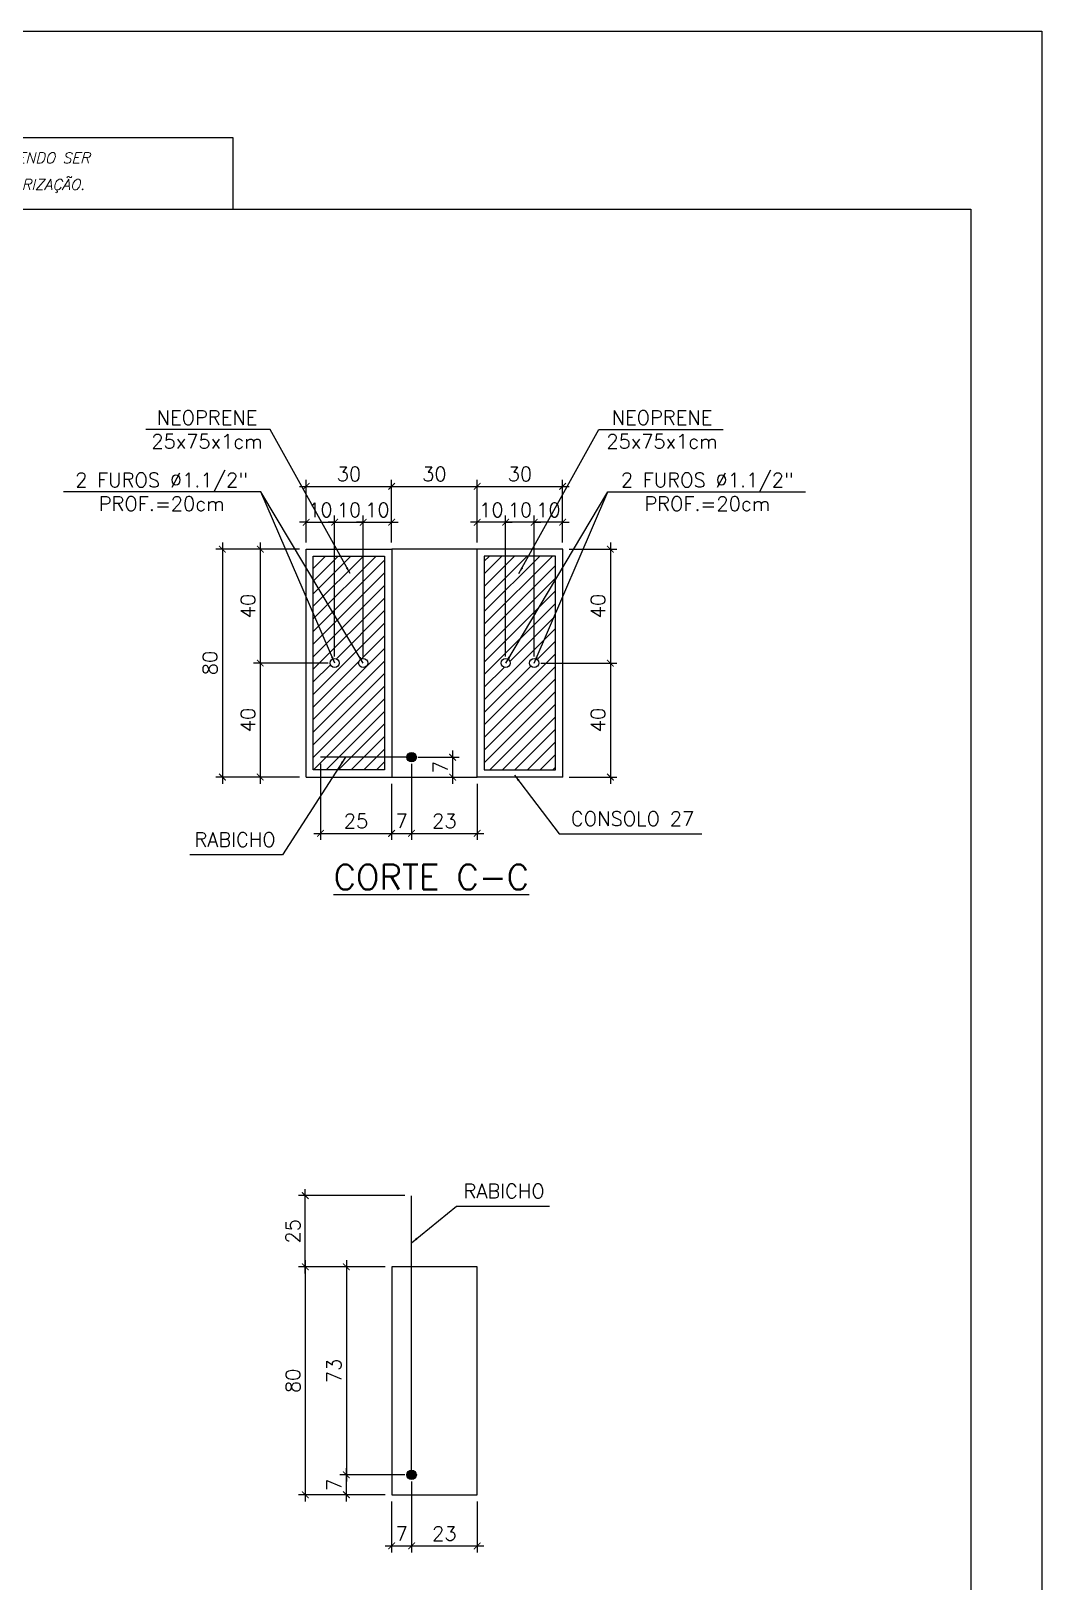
# Model space of a CAD drawing. Header units: centimetres. Extents: x 1658 to 14396, y 8294 to 11444.
# Drawn here: x 5449 to 6513, y 9811 to 11444 of the extents above; entities that cross this region are included whole.
import ezdxf

# ---------------------------------------------------------------- set-up
doc = ezdxf.new("R2010")
doc.units = ezdxf.units.CM
doc.header["$LTSCALE"] = 50
doc.header["$MEASUREMENT"] = 0
doc.header["$PDMODE"] = 67
for name, color, linetype in [('COTAS-PRECON', 1, 'Continuous'), ('FORMATO-PRECON', 2, 'Continuous'), ('HACHURAS-PRECON', 1, 'Continuous'), ('LINHA-01-PRECON', 1, 'Continuous'), ('LINHA-02-PRECON', 2, 'Continuous'), ('LINHA-03-PRECON', 3, 'Continuous'), ('LINHA-04-PRECON', 4, 'Continuous'), ('填充', 7, 'Continuous')]:
    doc.layers.add(name, color=color, linetype=linetype)
doc.styles.add('ROMANS', font='ROMANS.SHX', dxfattribs={"oblique": 15, "height": 3})
doc.styles.get("Standard").update_dxf_attribs({"font": 'romans.shx'})
doc.dimstyles.new('ESC75-25', dxfattribs={"dimscale": 0, "dimtxt": 15, "dimasz": 7, "dimexe": 7, "dimexo": 7, "dimgap": 5.5, "dimtad": 1, "dimdec": 1, "dimlfac": 0.333333, "dimdsep": 46, "dimtxsty": 'Standard', "dimblk": 'ARCHTICK', "dimcen": 0.1, "dimdle": 7, "dimclrd": 256, "dimclre": 256, "dimclrt": 2, "dimadec": 0, "dimazin": 0, "dimtfac": 1, "dimtdec": 1, "dimtix": 1, "dimtmove": 2, "dimatfit": 3, "dimfxl": 1, "dimarcsym": 0})
doc.dimstyles.new('ESC75-75', dxfattribs={"dimscale": 0, "dimtxt": 15, "dimasz": 7, "dimexe": 7, "dimexo": 7, "dimgap": 5.5, "dimtad": 1, "dimdec": 1, "dimdsep": 46, "dimtxsty": 'Standard', "dimblk": 'ARCHTICK', "dimcen": 0.1, "dimdle": 7, "dimclrd": 256, "dimclre": 256, "dimclrt": 2, "dimadec": 0, "dimazin": 0, "dimtfac": 1, "dimtdec": 1, "dimtix": 1, "dimtmove": 2, "dimatfit": 3, "dimfxl": 1, "dimarcsym": 0})
pattern_1 = [(45, (7991.176, 10961.664), (-6.629126, 6.629126), [])]

# ---------------------------------------------------------------- blocks, each defined once
blk = doc.blocks.new('A$C2E607E54')
at = {"layer": 'FORMATO-PRECON', "color": 6}
blk.add_line((1835, 4050), (685, 4050), dxfattribs=at)
at = {"layer": 'FORMATO-PRECON'}
for points in [[(0, 4200), (2970, 4200), (2970, 0), (0, 0)], [(685, 3950), (1835, 3950), (1835, 4050), (685, 4050)]]:
    blk.add_lwpolyline(points, close=True, dxfattribs=at)
at = {"layer": 'FORMATO-PRECON', "color": 6}
blk.add_lwpolyline([(100, 3950), (2870, 3950), (2870, 100), (100, 100)], close=True, dxfattribs=at)
at = {"layer": 'FORMATO-PRECON', "style": 'ROMANS', "oblique": 15}
for s, p in [('ESTE DESENHO É DE PROPRIEDADE DA                            NÃO PODENDO SER', (700.8, 4014.4)), ('COPIADO PARCIAL OU TOTALMENTE, NEM CEDIDO A TERCEIROS SEM A PRÉVIA AUTORIZAÇÃO.', (700.8, 3977))]:
    blk.add_text(s, height=15, dxfattribs=at).set_placement(p)
blk = doc.blocks.new('_ArchTick')
at = {"color": 0, "linetype": 'ByBlock', "const_width": 0.15}
blk.add_lwpolyline([(-0.5, -0.5), (0.5, 0.5)], dxfattribs=at)
blk = doc.blocks.new('*D73')
at = {"layer": 'Defpoints', "color": 0, "transparency": 16777216}
for p in [(5737.9, 10217.6), (5849.8, 10217.6), (5828.8, 10142.6)]:
    blk.add_point(p, dxfattribs=at)
at = {"layer": 'LINHA-01-PRECON', "lineweight": -2, "transparency": 16777216}
for p, q in [((5737.9, 10135.6), (5737.9, 10224.6)), ((5842.8, 10217.6), (5730.9, 10217.6)), ((5821.8, 10142.6), (5730.9, 10142.6))]:
    blk.add_line(p, q, dxfattribs=at)
at = {"layer": 'LINHA-01-PRECON', "lineweight": -2, "transparency": 16777216, "xscale": 7, "yscale": 7, "zscale": 7}
for p, rotation in [((5737.9, 10217.6), 90), ((5737.9, 10142.6), 270)]:
    blk.add_blockref('_ArchTick', p, dxfattribs=dict(at, rotation=rotation))
at = {"layer": 'LINHA-01-PRECON', "color": 2, "transparency": 16777216, "insert": (5724.9, 10180.1), "char_height": 15, "attachment_point": 5, "rotation": 90}
blk.add_mtext('25', dxfattribs=at)
blk = doc.blocks.new('*D74')
at = {"layer": 'Defpoints', "color": 0, "transparency": 16777216}
for p in [(5781.2, 9923.6), (5849.8, 9923.6), (5828.8, 9902.6)]:
    blk.add_point(p, dxfattribs=at)
at = {"layer": 'LINHA-01-PRECON', "lineweight": -2, "transparency": 16777216}
for p, q in [((5781.2, 9895.6), (5781.2, 9930.6)), ((5842.8, 9923.6), (5774.2, 9923.6)), ((5821.8, 9902.6), (5774.2, 9902.6))]:
    blk.add_line(p, q, dxfattribs=at)
at = {"layer": 'LINHA-01-PRECON', "lineweight": -2, "transparency": 16777216, "xscale": 7, "yscale": 7, "zscale": 7}
for p, rotation in [((5781.2, 9923.6), 90), ((5781.2, 9902.6), 270)]:
    blk.add_blockref('_ArchTick', p, dxfattribs=dict(at, rotation=rotation))
at = {"layer": 'LINHA-01-PRECON', "color": 2, "transparency": 16777216, "insert": (5768.2, 9913.1), "char_height": 15, "attachment_point": 5, "rotation": 90}
blk.add_mtext('7', dxfattribs=at)
blk = doc.blocks.new('*D75')
at = {"layer": 'Defpoints', "color": 0, "transparency": 16777216}
for p in [(5849.8, 9923.6), (5828.8, 9902.6), (5849.8, 9848.8)]:
    blk.add_point(p, dxfattribs=at)
at = {"layer": 'LINHA-01-PRECON', "lineweight": -2, "transparency": 16777216}
for p, q in [((5849.8, 9916.6), (5849.8, 9841.8)), ((5828.8, 9895.6), (5828.8, 9841.8)), ((5821.8, 9848.8), (5856.8, 9848.8))]:
    blk.add_line(p, q, dxfattribs=at)
at = {"layer": 'LINHA-01-PRECON', "lineweight": -2, "transparency": 16777216, "xscale": 7, "yscale": 7, "zscale": 7, "rotation": 180}
blk.add_blockref('_ArchTick', (5828.8, 9848.8), dxfattribs=at)
at = {"layer": 'LINHA-01-PRECON', "lineweight": -2, "transparency": 16777216, "xscale": 7, "yscale": 7, "zscale": 7}
blk.add_blockref('_ArchTick', (5849.8, 9848.8), dxfattribs=at)
at = {"layer": 'LINHA-01-PRECON', "color": 2, "transparency": 16777216, "insert": (5839.3, 9861.8), "char_height": 15, "attachment_point": 5}
blk.add_mtext('7', dxfattribs=at)
blk = doc.blocks.new('*D76')
at = {"layer": 'Defpoints', "color": 0, "transparency": 16777216}
for p in [(5849.8, 9923.6), (5918.8, 9902.6), (5918.8, 9848.8)]:
    blk.add_point(p, dxfattribs=at)
at = {"layer": 'LINHA-01-PRECON', "lineweight": -2, "transparency": 16777216}
for p, q in [((5849.8, 9916.6), (5849.8, 9841.8)), ((5918.8, 9895.6), (5918.8, 9841.8)), ((5842.8, 9848.8), (5925.8, 9848.8))]:
    blk.add_line(p, q, dxfattribs=at)
at = {"layer": 'LINHA-01-PRECON', "lineweight": -2, "transparency": 16777216, "xscale": 7, "yscale": 7, "zscale": 7, "rotation": 180}
blk.add_blockref('_ArchTick', (5849.8, 9848.8), dxfattribs=at)
at = {"layer": 'LINHA-01-PRECON', "lineweight": -2, "transparency": 16777216, "xscale": 7, "yscale": 7, "zscale": 7}
blk.add_blockref('_ArchTick', (5918.8, 9848.8), dxfattribs=at)
at = {"layer": 'LINHA-01-PRECON', "color": 2, "transparency": 16777216, "insert": (5884.3, 9861.8), "char_height": 15, "attachment_point": 5}
blk.add_mtext('23', dxfattribs=at)
blk = doc.blocks.new('*D77')
at = {"layer": 'Defpoints', "color": 0, "transparency": 16777216}
for p in [(5828.8, 10142.6), (5781.2, 9923.6), (5849.8, 9923.6)]:
    blk.add_point(p, dxfattribs=at)
at = {"layer": 'LINHA-01-PRECON', "lineweight": -2, "transparency": 16777216}
for p, q in [((5821.8, 10142.6), (5774.2, 10142.6)), ((5781.2, 10149.6), (5781.2, 9916.6)), ((5842.8, 9923.6), (5774.2, 9923.6))]:
    blk.add_line(p, q, dxfattribs=at)
at = {"layer": 'LINHA-01-PRECON', "lineweight": -2, "transparency": 16777216, "xscale": 7, "yscale": 7, "zscale": 7}
for p, rotation in [((5781.2, 10142.6), 90), ((5781.2, 9923.6), 270)]:
    blk.add_blockref('_ArchTick', p, dxfattribs=dict(at, rotation=rotation))
at = {"layer": 'LINHA-01-PRECON', "color": 2, "transparency": 16777216, "insert": (5768.2, 10033.1), "char_height": 15, "attachment_point": 5, "rotation": 90}
blk.add_mtext('73', dxfattribs=at)
blk = doc.blocks.new('*D78')
at = {"layer": 'Defpoints', "color": 0, "transparency": 16777216}
for p in [(5828.8, 10142.6), (5737.9, 9902.6), (5828.8, 9902.6)]:
    blk.add_point(p, dxfattribs=at)
at = {"layer": 'LINHA-01-PRECON', "lineweight": -2, "transparency": 16777216}
for p, q in [((5821.8, 10142.6), (5730.9, 10142.6)), ((5737.9, 10149.6), (5737.9, 9895.6)), ((5821.8, 9902.6), (5730.9, 9902.6))]:
    blk.add_line(p, q, dxfattribs=at)
at = {"layer": 'LINHA-01-PRECON', "lineweight": -2, "transparency": 16777216, "xscale": 7, "yscale": 7, "zscale": 7}
for p, rotation in [((5737.9, 10142.6), 90), ((5737.9, 9902.6), 270)]:
    blk.add_blockref('_ArchTick', p, dxfattribs=dict(at, rotation=rotation))
at = {"layer": 'LINHA-01-PRECON', "color": 2, "transparency": 16777216, "insert": (5724.9, 10022.6), "char_height": 15, "attachment_point": 5, "rotation": 90}
blk.add_mtext('80', dxfattribs=at)
blk = doc.blocks.new('*D286')
at = {"layer": 'Defpoints', "color": 0, "transparency": 16777216}
for p in [(5828.8, 10964.5), (5738.8, 10898.4), (5828.8, 10898.2)]:
    blk.add_point(p, dxfattribs=at)
at = {"layer": 'LINHA-01-PRECON', "lineweight": -2, "transparency": 16777216}
for p, q in [((5731.8, 10964.5), (5835.8, 10964.5)), ((5738.8, 10905.4), (5738.8, 10971.5)), ((5828.8, 10905.2), (5828.8, 10971.5))]:
    blk.add_line(p, q, dxfattribs=at)
at = {"layer": 'LINHA-01-PRECON', "lineweight": -2, "transparency": 16777216, "xscale": 7, "yscale": 7, "zscale": 7, "rotation": 180}
blk.add_blockref('_ArchTick', (5738.8, 10964.5), dxfattribs=at)
at = {"layer": 'LINHA-01-PRECON', "lineweight": -2, "transparency": 16777216, "xscale": 7, "yscale": 7, "zscale": 7}
blk.add_blockref('_ArchTick', (5828.8, 10964.5), dxfattribs=at)
at = {"layer": 'LINHA-01-PRECON', "color": 2, "transparency": 16777216, "insert": (5783.8, 10977.5), "char_height": 15, "attachment_point": 5}
blk.add_mtext('30', dxfattribs=at)
blk = doc.blocks.new('*D287')
at = {"layer": 'Defpoints', "color": 0, "transparency": 16777216}
for p in [(5918.8, 10964.5), (5828.8, 10898.2), (5918.8, 10898.4)]:
    blk.add_point(p, dxfattribs=at)
at = {"layer": 'LINHA-01-PRECON', "lineweight": -2, "transparency": 16777216}
for p, q in [((5821.8, 10964.5), (5925.8, 10964.5)), ((5828.8, 10905.2), (5828.8, 10971.5)), ((5918.8, 10905.4), (5918.8, 10971.5))]:
    blk.add_line(p, q, dxfattribs=at)
at = {"layer": 'LINHA-01-PRECON', "lineweight": -2, "transparency": 16777216, "xscale": 7, "yscale": 7, "zscale": 7, "rotation": 180}
blk.add_blockref('_ArchTick', (5828.8, 10964.5), dxfattribs=at)
at = {"layer": 'LINHA-01-PRECON', "lineweight": -2, "transparency": 16777216, "xscale": 7, "yscale": 7, "zscale": 7}
blk.add_blockref('_ArchTick', (5918.8, 10964.5), dxfattribs=at)
at = {"layer": 'LINHA-01-PRECON', "color": 2, "transparency": 16777216, "insert": (5873.8, 10977.5), "char_height": 15, "attachment_point": 5}
blk.add_mtext('30', dxfattribs=at)
blk = doc.blocks.new('*D288')
at = {"layer": 'Defpoints', "color": 0, "transparency": 16777216}
for p in [(6008.8, 10964.5), (5918.8, 10898.4), (6008.8, 10898.4)]:
    blk.add_point(p, dxfattribs=at)
at = {"layer": 'LINHA-01-PRECON', "lineweight": -2, "transparency": 16777216}
for p, q in [((5911.8, 10964.5), (6015.8, 10964.5)), ((5918.8, 10905.4), (5918.8, 10971.5)), ((6008.8, 10905.4), (6008.8, 10971.5))]:
    blk.add_line(p, q, dxfattribs=at)
at = {"layer": 'LINHA-01-PRECON', "lineweight": -2, "transparency": 16777216, "xscale": 7, "yscale": 7, "zscale": 7, "rotation": 180}
blk.add_blockref('_ArchTick', (5918.8, 10964.5), dxfattribs=at)
at = {"layer": 'LINHA-01-PRECON', "lineweight": -2, "transparency": 16777216, "xscale": 7, "yscale": 7, "zscale": 7}
blk.add_blockref('_ArchTick', (6008.8, 10964.5), dxfattribs=at)
at = {"layer": 'LINHA-01-PRECON', "color": 2, "transparency": 16777216, "insert": (5963.8, 10977.5), "char_height": 15, "attachment_point": 5}
blk.add_mtext('30', dxfattribs=at)
blk = doc.blocks.new('*D289')
at = {"layer": 'Defpoints', "color": 0, "transparency": 16777216}
for p in [(5768.8, 10926.7), (5738.8, 10898.4), (5768.8, 10778.4)]:
    blk.add_point(p, dxfattribs=at)
at = {"layer": 'LINHA-01-PRECON', "lineweight": -2, "transparency": 16777216}
for p, q in [((5738.8, 10926.7), (5731.8, 10926.7)), ((5738.8, 10905.4), (5738.8, 10933.7)), ((5738.8, 10926.7), (5768.8, 10926.7)), ((5768.8, 10785.4), (5768.8, 10933.7)), ((5768.8, 10926.7), (5775.8, 10926.7))]:
    blk.add_line(p, q, dxfattribs=at)
at = {"layer": 'LINHA-01-PRECON', "lineweight": -2, "transparency": 16777216, "xscale": 7, "yscale": 7, "zscale": 7}
blk.add_blockref('_ArchTick', (5738.8, 10926.7), dxfattribs=at)
at = {"layer": 'LINHA-01-PRECON', "lineweight": -2, "transparency": 16777216, "xscale": 7, "yscale": 7, "zscale": 7, "rotation": 180}
blk.add_blockref('_ArchTick', (5768.8, 10926.7), dxfattribs=at)
at = {"layer": 'LINHA-01-PRECON', "color": 2, "transparency": 16777216, "insert": (5753.8, 10939.7), "char_height": 15, "attachment_point": 5}
blk.add_mtext('10', dxfattribs=at)
blk = doc.blocks.new('*D290')
at = {"layer": 'Defpoints', "color": 0, "transparency": 16777216}
for p in [(5798.8, 10926.7), (5768.8, 10778.4), (5798.8, 10778.4)]:
    blk.add_point(p, dxfattribs=at)
at = {"layer": 'LINHA-01-PRECON', "lineweight": -2, "transparency": 16777216}
for p, q in [((5768.8, 10926.7), (5761.8, 10926.7)), ((5768.8, 10785.4), (5768.8, 10933.7)), ((5768.8, 10926.7), (5798.8, 10926.7)), ((5798.8, 10785.4), (5798.8, 10933.7)), ((5798.8, 10926.7), (5805.8, 10926.7))]:
    blk.add_line(p, q, dxfattribs=at)
at = {"layer": 'LINHA-01-PRECON', "lineweight": -2, "transparency": 16777216, "xscale": 7, "yscale": 7, "zscale": 7}
blk.add_blockref('_ArchTick', (5768.8, 10926.7), dxfattribs=at)
at = {"layer": 'LINHA-01-PRECON', "lineweight": -2, "transparency": 16777216, "xscale": 7, "yscale": 7, "zscale": 7, "rotation": 180}
blk.add_blockref('_ArchTick', (5798.8, 10926.7), dxfattribs=at)
at = {"layer": 'LINHA-01-PRECON', "color": 2, "transparency": 16777216, "insert": (5783.8, 10939.7), "char_height": 15, "attachment_point": 5}
blk.add_mtext('10', dxfattribs=at)
blk = doc.blocks.new('*D291')
at = {"layer": 'Defpoints', "color": 0, "transparency": 16777216}
for p in [(5828.8, 10926.7), (5828.8, 10898.2), (5798.8, 10778.4)]:
    blk.add_point(p, dxfattribs=at)
at = {"layer": 'LINHA-01-PRECON', "lineweight": -2, "transparency": 16777216}
for p, q in [((5798.8, 10926.7), (5791.8, 10926.7)), ((5798.8, 10785.4), (5798.8, 10933.7)), ((5798.8, 10926.7), (5828.8, 10926.7)), ((5828.8, 10905.2), (5828.8, 10933.7)), ((5828.8, 10926.7), (5835.8, 10926.7))]:
    blk.add_line(p, q, dxfattribs=at)
at = {"layer": 'LINHA-01-PRECON', "lineweight": -2, "transparency": 16777216, "xscale": 7, "yscale": 7, "zscale": 7}
blk.add_blockref('_ArchTick', (5798.8, 10926.7), dxfattribs=at)
at = {"layer": 'LINHA-01-PRECON', "lineweight": -2, "transparency": 16777216, "xscale": 7, "yscale": 7, "zscale": 7, "rotation": 180}
blk.add_blockref('_ArchTick', (5828.8, 10926.7), dxfattribs=at)
at = {"layer": 'LINHA-01-PRECON', "color": 2, "transparency": 16777216, "insert": (5813.8, 10939.7), "char_height": 15, "attachment_point": 5}
blk.add_mtext('10', dxfattribs=at)
blk = doc.blocks.new('*D292')
at = {"layer": 'Defpoints', "color": 0, "transparency": 16777216}
for p in [(5978.8, 10926.7), (6008.8, 10898.4), (5978.8, 10778.4)]:
    blk.add_point(p, dxfattribs=at)
at = {"layer": 'LINHA-01-PRECON', "lineweight": -2, "transparency": 16777216}
for p, q in [((5978.8, 10926.7), (5971.8, 10926.7)), ((5978.8, 10785.4), (5978.8, 10933.7)), ((6008.8, 10926.7), (5978.8, 10926.7)), ((6008.8, 10905.4), (6008.8, 10933.7)), ((6008.8, 10926.7), (6015.8, 10926.7))]:
    blk.add_line(p, q, dxfattribs=at)
at = {"layer": 'LINHA-01-PRECON', "lineweight": -2, "transparency": 16777216, "xscale": 7, "yscale": 7, "zscale": 7}
blk.add_blockref('_ArchTick', (5978.8, 10926.7), dxfattribs=at)
at = {"layer": 'LINHA-01-PRECON', "lineweight": -2, "transparency": 16777216, "xscale": 7, "yscale": 7, "zscale": 7, "rotation": 180}
blk.add_blockref('_ArchTick', (6008.8, 10926.7), dxfattribs=at)
at = {"layer": 'LINHA-01-PRECON', "color": 2, "transparency": 16777216, "insert": (5993.8, 10939.7), "char_height": 15, "attachment_point": 5}
blk.add_mtext('10', dxfattribs=at)
blk = doc.blocks.new('*D293')
at = {"layer": 'Defpoints', "color": 0, "transparency": 16777216}
for p in [(5948.8, 10926.7), (5948.8, 10778.4), (5978.8, 10778.4)]:
    blk.add_point(p, dxfattribs=at)
at = {"layer": 'LINHA-01-PRECON', "lineweight": -2, "transparency": 16777216}
for p, q in [((5948.8, 10926.7), (5941.8, 10926.7)), ((5948.8, 10785.4), (5948.8, 10933.7)), ((5978.8, 10926.7), (5948.8, 10926.7)), ((5978.8, 10785.4), (5978.8, 10933.7)), ((5978.8, 10926.7), (5985.8, 10926.7))]:
    blk.add_line(p, q, dxfattribs=at)
at = {"layer": 'LINHA-01-PRECON', "lineweight": -2, "transparency": 16777216, "xscale": 7, "yscale": 7, "zscale": 7}
blk.add_blockref('_ArchTick', (5948.8, 10926.7), dxfattribs=at)
at = {"layer": 'LINHA-01-PRECON', "lineweight": -2, "transparency": 16777216, "xscale": 7, "yscale": 7, "zscale": 7, "rotation": 180}
blk.add_blockref('_ArchTick', (5978.8, 10926.7), dxfattribs=at)
at = {"layer": 'LINHA-01-PRECON', "color": 2, "transparency": 16777216, "insert": (5963.8, 10939.7), "char_height": 15, "attachment_point": 5}
blk.add_mtext('10', dxfattribs=at)
blk = doc.blocks.new('*D294')
at = {"layer": 'Defpoints', "color": 0, "transparency": 16777216}
for p in [(5918.8, 10926.7), (5918.8, 10898.2), (5948.8, 10778.4)]:
    blk.add_point(p, dxfattribs=at)
at = {"layer": 'LINHA-01-PRECON', "lineweight": -2, "transparency": 16777216}
for p, q in [((5918.8, 10926.7), (5911.8, 10926.7)), ((5918.8, 10905.2), (5918.8, 10933.7)), ((5948.8, 10926.7), (5918.8, 10926.7)), ((5948.8, 10785.4), (5948.8, 10933.7)), ((5948.8, 10926.7), (5955.8, 10926.7))]:
    blk.add_line(p, q, dxfattribs=at)
at = {"layer": 'LINHA-01-PRECON', "lineweight": -2, "transparency": 16777216, "xscale": 7, "yscale": 7, "zscale": 7}
blk.add_blockref('_ArchTick', (5918.8, 10926.7), dxfattribs=at)
at = {"layer": 'LINHA-01-PRECON', "lineweight": -2, "transparency": 16777216, "xscale": 7, "yscale": 7, "zscale": 7, "rotation": 180}
blk.add_blockref('_ArchTick', (5948.8, 10926.7), dxfattribs=at)
at = {"layer": 'LINHA-01-PRECON', "color": 2, "transparency": 16777216, "insert": (5933.8, 10939.7), "char_height": 15, "attachment_point": 5}
blk.add_mtext('10', dxfattribs=at)
blk = doc.blocks.new('*D295')
at = {"layer": 'Defpoints', "color": 0, "transparency": 16777216}
for p in [(5738.8, 10898.4), (5690.5, 10778.4), (5768.8, 10778.4)]:
    blk.add_point(p, dxfattribs=at)
at = {"layer": 'LINHA-01-PRECON', "lineweight": -2, "transparency": 16777216}
for p, q in [((5731.8, 10898.4), (5683.5, 10898.4)), ((5690.5, 10905.4), (5690.5, 10771.4)), ((5761.8, 10778.4), (5683.5, 10778.4))]:
    blk.add_line(p, q, dxfattribs=at)
at = {"layer": 'LINHA-01-PRECON', "lineweight": -2, "transparency": 16777216, "xscale": 7, "yscale": 7, "zscale": 7}
for p, rotation in [((5690.5, 10898.4), 90), ((5690.5, 10778.4), 270)]:
    blk.add_blockref('_ArchTick', p, dxfattribs=dict(at, rotation=rotation))
at = {"layer": 'LINHA-01-PRECON', "color": 2, "transparency": 16777216, "insert": (5677.5, 10838.4), "char_height": 15, "attachment_point": 5, "rotation": 90}
blk.add_mtext('40', dxfattribs=at)
blk = doc.blocks.new('*D296')
at = {"layer": 'Defpoints', "color": 0, "transparency": 16777216}
for p in [(5768.8, 10778.4), (5690.5, 10658.4), (5738.8, 10658.4)]:
    blk.add_point(p, dxfattribs=at)
at = {"layer": 'LINHA-01-PRECON', "lineweight": -2, "transparency": 16777216}
for p, q in [((5690.5, 10785.4), (5690.5, 10651.4)), ((5761.8, 10778.4), (5683.5, 10778.4)), ((5731.8, 10658.4), (5683.5, 10658.4))]:
    blk.add_line(p, q, dxfattribs=at)
at = {"layer": 'LINHA-01-PRECON', "lineweight": -2, "transparency": 16777216, "xscale": 7, "yscale": 7, "zscale": 7}
for p, rotation in [((5690.5, 10778.4), 90), ((5690.5, 10658.4), 270)]:
    blk.add_blockref('_ArchTick', p, dxfattribs=dict(at, rotation=rotation))
at = {"layer": 'LINHA-01-PRECON', "color": 2, "transparency": 16777216, "insert": (5677.5, 10718.4), "char_height": 15, "attachment_point": 5, "rotation": 90}
blk.add_mtext('40', dxfattribs=at)
blk = doc.blocks.new('*D297')
at = {"layer": 'Defpoints', "color": 0, "transparency": 16777216}
for p in [(5738.8, 10898.4), (5650.6, 10658.4), (5738.8, 10658.4)]:
    blk.add_point(p, dxfattribs=at)
at = {"layer": 'LINHA-01-PRECON', "lineweight": -2, "transparency": 16777216}
for p, q in [((5731.8, 10898.4), (5643.6, 10898.4)), ((5650.6, 10905.4), (5650.6, 10651.4)), ((5731.8, 10658.4), (5643.6, 10658.4))]:
    blk.add_line(p, q, dxfattribs=at)
at = {"layer": 'LINHA-01-PRECON', "lineweight": -2, "transparency": 16777216, "xscale": 7, "yscale": 7, "zscale": 7}
for p, rotation in [((5650.6, 10898.4), 90), ((5650.6, 10658.4), 270)]:
    blk.add_blockref('_ArchTick', p, dxfattribs=dict(at, rotation=rotation))
at = {"layer": 'LINHA-01-PRECON', "color": 2, "transparency": 16777216, "insert": (5637.6, 10778.4), "char_height": 15, "attachment_point": 5, "rotation": 90}
blk.add_mtext('80', dxfattribs=at)
blk = doc.blocks.new('*D298')
at = {"layer": 'Defpoints', "color": 0, "transparency": 16777216}
for p in [(6008.8, 10898.4), (5978.8, 10778.4), (6059, 10778.4)]:
    blk.add_point(p, dxfattribs=at)
at = {"layer": 'LINHA-01-PRECON', "lineweight": -2, "transparency": 16777216}
for p, q in [((6015.8, 10898.4), (6066, 10898.4)), ((6059, 10905.4), (6059, 10771.4)), ((5985.8, 10778.4), (6066, 10778.4))]:
    blk.add_line(p, q, dxfattribs=at)
at = {"layer": 'LINHA-01-PRECON', "lineweight": -2, "transparency": 16777216, "xscale": 7, "yscale": 7, "zscale": 7}
for p, rotation in [((6059, 10898.4), 90), ((6059, 10778.4), 270)]:
    blk.add_blockref('_ArchTick', p, dxfattribs=dict(at, rotation=rotation))
at = {"layer": 'LINHA-01-PRECON', "color": 2, "transparency": 16777216, "insert": (6046, 10838.4), "char_height": 15, "attachment_point": 5, "rotation": 90}
blk.add_mtext('40', dxfattribs=at)
blk = doc.blocks.new('*D299')
at = {"layer": 'Defpoints', "color": 0, "transparency": 16777216}
for p in [(5978.8, 10778.4), (6008.8, 10658.4), (6059, 10658.4)]:
    blk.add_point(p, dxfattribs=at)
at = {"layer": 'LINHA-01-PRECON', "lineweight": -2, "transparency": 16777216}
for p, q in [((6059, 10785.4), (6059, 10651.4)), ((5985.8, 10778.4), (6066, 10778.4)), ((6015.8, 10658.4), (6066, 10658.4))]:
    blk.add_line(p, q, dxfattribs=at)
at = {"layer": 'LINHA-01-PRECON', "lineweight": -2, "transparency": 16777216, "xscale": 7, "yscale": 7, "zscale": 7}
for p, rotation in [((6059, 10778.4), 90), ((6059, 10658.4), 270)]:
    blk.add_blockref('_ArchTick', p, dxfattribs=dict(at, rotation=rotation))
at = {"layer": 'LINHA-01-PRECON', "color": 2, "transparency": 16777216, "insert": (6046, 10718.4), "char_height": 15, "attachment_point": 5, "rotation": 90}
blk.add_mtext('40', dxfattribs=at)
blk = doc.blocks.new('*D302')
at = {"layer": 'Defpoints', "color": 0, "transparency": 16777216}
for p in [(5849.8, 10679.2), (5828.8, 10658.2), (5849.8, 10599.1)]:
    blk.add_point(p, dxfattribs=at)
at = {"layer": 'LINHA-01-PRECON', "lineweight": -2, "transparency": 16777216}
for p, q in [((5849.8, 10672.2), (5849.8, 10592.1)), ((5828.8, 10651.2), (5828.8, 10592.1)), ((5821.8, 10599.1), (5856.8, 10599.1))]:
    blk.add_line(p, q, dxfattribs=at)
at = {"layer": 'LINHA-01-PRECON', "lineweight": -2, "transparency": 16777216, "xscale": 7, "yscale": 7, "zscale": 7, "rotation": 180}
blk.add_blockref('_ArchTick', (5828.8, 10599.1), dxfattribs=at)
at = {"layer": 'LINHA-01-PRECON', "lineweight": -2, "transparency": 16777216, "xscale": 7, "yscale": 7, "zscale": 7}
blk.add_blockref('_ArchTick', (5849.8, 10599.1), dxfattribs=at)
at = {"layer": 'LINHA-01-PRECON', "color": 2, "transparency": 16777216, "insert": (5839.3, 10612.1), "char_height": 15, "attachment_point": 5}
blk.add_mtext('7', dxfattribs=at)
blk = doc.blocks.new('*D303')
at = {"layer": 'Defpoints', "color": 0, "transparency": 16777216}
for p in [(5849.8, 10679.2), (5918.8, 10658.2), (5918.8, 10599.1)]:
    blk.add_point(p, dxfattribs=at)
at = {"layer": 'LINHA-01-PRECON', "lineweight": -2, "transparency": 16777216}
for p, q in [((5849.8, 10672.2), (5849.8, 10592.1)), ((5918.8, 10651.2), (5918.8, 10592.1)), ((5842.8, 10599.1), (5925.8, 10599.1))]:
    blk.add_line(p, q, dxfattribs=at)
at = {"layer": 'LINHA-01-PRECON', "lineweight": -2, "transparency": 16777216, "xscale": 7, "yscale": 7, "zscale": 7, "rotation": 180}
blk.add_blockref('_ArchTick', (5849.8, 10599.1), dxfattribs=at)
at = {"layer": 'LINHA-01-PRECON', "lineweight": -2, "transparency": 16777216, "xscale": 7, "yscale": 7, "zscale": 7}
blk.add_blockref('_ArchTick', (5918.8, 10599.1), dxfattribs=at)
at = {"layer": 'LINHA-01-PRECON', "color": 2, "transparency": 16777216, "insert": (5884.3, 10612.1), "char_height": 15, "attachment_point": 5}
blk.add_mtext('23', dxfattribs=at)
blk = doc.blocks.new('*D300')
at = {"layer": 'Defpoints', "color": 0, "transparency": 16777216}
for p in [(5849.8, 10679.2), (5893, 10658.2), (5893, 10658.2)]:
    blk.add_point(p, dxfattribs=at)
at = {"layer": 'LINHA-01-PRECON', "lineweight": -2, "transparency": 16777216}
for p, q in [((5893, 10686.2), (5893, 10651.2)), ((5856.8, 10679.2), (5900, 10679.2))]:
    blk.add_line(p, q, dxfattribs=at)
at = {"layer": 'LINHA-01-PRECON', "lineweight": -2, "transparency": 16777216, "xscale": 7, "yscale": 7, "zscale": 7}
for p, rotation in [((5893, 10679.2), 90), ((5893, 10658.2), 270)]:
    blk.add_blockref('_ArchTick', p, dxfattribs=dict(at, rotation=rotation))
at = {"layer": 'LINHA-01-PRECON', "color": 2, "transparency": 16777216, "insert": (5880, 10668.7), "char_height": 15, "attachment_point": 5, "rotation": 90}
blk.add_mtext('7', dxfattribs=at)
blk = doc.blocks.new('*D316')
at = {"layer": 'Defpoints', "color": 0, "transparency": 16777216}
for p in [(5753.8, 10679.2), (5828.8, 10658.4), (5828.8, 10599.1)]:
    blk.add_point(p, dxfattribs=at)
at = {"layer": 'LINHA-01-PRECON', "lineweight": -2, "transparency": 16777216}
for p, q in [((5753.8, 10672.2), (5753.8, 10592.1)), ((5828.8, 10651.4), (5828.8, 10592.1)), ((5746.8, 10599.1), (5835.8, 10599.1))]:
    blk.add_line(p, q, dxfattribs=at)
at = {"layer": 'LINHA-01-PRECON', "lineweight": -2, "transparency": 16777216, "xscale": 7, "yscale": 7, "zscale": 7, "rotation": 180}
blk.add_blockref('_ArchTick', (5753.8, 10599.1), dxfattribs=at)
at = {"layer": 'LINHA-01-PRECON', "lineweight": -2, "transparency": 16777216, "xscale": 7, "yscale": 7, "zscale": 7}
blk.add_blockref('_ArchTick', (5828.8, 10599.1), dxfattribs=at)
at = {"layer": 'LINHA-01-PRECON', "color": 2, "transparency": 16777216, "insert": (5791.3, 10612.1), "char_height": 15, "attachment_point": 5}
blk.add_mtext('25', dxfattribs=at)

msp = doc.modelspace()

# ---------------------------------------------------------------- hatches: boundary and pattern name
at = {"layer": 'LINHA-04-PRECON'}
h = msp.add_hatch(color=256, dxfattribs=at)
h.dxf.hatch_style = 1
edge = h.paths.add_edge_path()
edge.add_arc((5849.85, 10679.21), 4.95, 0, 360)
h = msp.add_hatch(color=256, dxfattribs=at)
h.dxf.hatch_style = 1
edge = h.paths.add_edge_path()
edge.add_arc((5849.85, 9923.55), 4.95, 0, 360)
at = {"layer": '填充'}
h = msp.add_hatch(dxfattribs=at)
h.set_pattern_fill('ANSI31', color=1, scale=75)
h.set_pattern_definition(pattern_1)
h.paths.add_polyline_path([(5821.35, 10890.91), (5746.35, 10890.91), (5746.35, 10665.91), (5821.35, 10665.91)])
h.paths.add_polyline_path([(5803.65, 10778.41, -1), (5794.05, 10778.41, -1)], flags=16)
h.paths.add_polyline_path([(5773.65, 10778.41, -1), (5764.05, 10778.41, -1)], flags=16)
h = msp.add_hatch(dxfattribs=at)
h.set_pattern_fill('ANSI31', color=1, scale=75)
h.set_pattern_definition(pattern_1)
h.paths.add_polyline_path([(5926.35, 10665.91), (6001.35, 10665.91), (6001.35, 10890.91), (5926.35, 10890.91)])
h.paths.add_polyline_path([(5953.65, 10778.41, -1), (5944.05, 10778.41, -1)], flags=16)
h.paths.add_polyline_path([(5983.65, 10778.41, -1), (5974.05, 10778.41, -1)], flags=16)

# ---------------------------------------------------------------- linework, layer by layer
at = {"layer": 'LINHA-02-PRECON'}
for p, q in [((5738.85, 10898.41), (5828.85, 10898.41)), ((5738.85, 10658.41), (5738.85, 10898.41)), ((6008.85, 10898.41), (5918.85, 10898.41)), ((6008.85, 10658.41), (6008.85, 10898.41)), ((5746.35, 10890.91), (5821.35, 10890.91)), ((5746.35, 10665.91), (5746.35, 10890.91)), ((5821.35, 10890.91), (5821.35, 10665.91)), ((5926.35, 10890.91), (5926.35, 10665.91)), ((6001.35, 10890.91), (5926.35, 10890.91)), ((6001.35, 10665.91), (6001.35, 10890.91)), ((5821.35, 10665.91), (5746.35, 10665.91)), ((5926.35, 10665.91), (6001.35, 10665.91)), ((5738.85, 10658.41), (5828.85, 10658.41)), ((6008.85, 10658.41), (5918.85, 10658.41))]:
    msp.add_line(p, q, dxfattribs=at)
for centre in [(5768.85, 10778.41), (5798.85, 10778.41), (5948.85, 10778.41), (5978.85, 10778.41)]:
    msp.add_circle(centre, 4.8, dxfattribs=at)
at = {"layer": 'LINHA-03-PRECON'}
for p, q in [((5828.85, 10898.21), (5828.85, 10898.41)), ((5918.85, 10898.21), (5828.85, 10898.21)), ((5828.85, 10898.21), (5828.85, 10658.21)), ((5918.85, 10898.21), (5918.85, 10898.41)), ((5918.85, 10658.21), (5918.85, 10898.21)), ((5828.85, 10658.21), (5918.85, 10658.21)), ((5918.85, 10142.55), (5828.85, 10142.55)), ((5828.85, 10142.55), (5828.85, 9902.55)), ((5918.85, 9902.55), (5918.85, 10142.55)), ((5828.85, 9902.55), (5918.85, 9902.55))]:
    msp.add_line(p, q, dxfattribs=at)
at = {"layer": 'LINHA-04-PRECON'}
for p, q in [((5849.85, 10679.21), (5753.85, 10679.21)), ((5849.85, 9923.55), (5849.85, 10217.55))]:
    msp.add_line(p, q, dxfattribs=at)
for centre in [(5849.85, 10679.21), (5849.85, 9923.55)]:
    msp.add_circle(centre, 4.95, dxfattribs=at)

# ---------------------------------------------------------------- block references
at = {"layer": 'HACHURAS-PRECON', "xscale": 0.7499999999999996, "yscale": 0.7499999999999996, "zscale": 0.7499999999999996}
msp.add_blockref('A$C2E607E54', (4285.86, 8293.94), dxfattribs=at)

# ---------------------------------------------------------------- texts
at = {"layer": 'COTAS-PRECON', "color": 2, "char_height": 15, "attachment_point": 5}
for s, insert in [('\\A1;NEOPRENE\\P25x75x1cm', (5634.36, 11024.33)), ('\\A1;NEOPRENE\\P25x75x1cm', (6113.33, 11024.33)), ('\\A1;2 FUROS %%C1.1/2"\\PPROF.=20cm', (5586.66, 10958.68)), ('\\A1;2 FUROS %%C1.1/2"\\PPROF.=20cm', (6161.03, 10958.68)), ('\\A1;CONSOLO 27', (6082.38, 10614.55, 0.02)), ('\\A1;RABICHO', (5663.97, 10592.53)), ('\\A1;RABICHO', (5947.2, 10222.4))]:
    msp.add_mtext(s, dxfattribs=dict(at, insert=insert))
at = {"layer": 'LINHA-01-PRECON', "color": 4, "insert": (5870.57, 10553.05, -0.02), "char_height": 26.25, "attachment_point": 5}
msp.add_mtext('{\\LCORTE C-C}', dxfattribs=at)

# ---------------------------------------------------------------- dimensions: what is measured, and where the dimension line sits
at = {"layer": 'LINHA-01-PRECON'}
for base, p1, p2, picture, middle in [((5828.85, 10964.54), (5738.85, 10898.41), (5828.85, 10898.21), '*D286', (5783.85, 10977.54)), ((5918.85, 10964.54), (5828.85, 10898.21), (5918.85, 10898.41), '*D287', (5873.85, 10977.54)), ((6008.85, 10964.54), (5918.85, 10898.41), (6008.85, 10898.41), '*D288', (5963.85, 10977.54)), ((5768.85, 10926.7), (5738.85, 10898.41), (5768.85, 10778.41), '*D289', (5753.85, 10939.7)), ((5798.85, 10926.7), (5768.85, 10778.41), (5798.85, 10778.41), '*D290', (5783.85, 10939.7)), ((5828.85, 10926.7), (5798.85, 10778.41), (5828.85, 10898.21), '*D291', (5813.85, 10939.7)), ((5828.85, 10599.12), (5753.85, 10679.21), (5828.85, 10658.41), '*D316', (5791.35, 10612.12)), ((5849.85, 10599.12), (5828.85, 10658.21), (5849.85, 10679.21), '*D302', (5839.35, 10612.12)), ((5918.85, 10599.12), (5849.85, 10679.21), (5918.85, 10658.21), '*D303', (5884.35, 10612.12)), ((5849.85, 9848.75), (5828.85, 9902.55), (5849.85, 9923.55), '*D75', (5839.35, 9861.75)), ((5918.85, 9848.75), (5849.85, 9923.55), (5918.85, 9902.55), '*D76', (5884.35, 9861.75))]:
    dim = msp.add_linear_dim(base=base, p1=p1, p2=p2, dimstyle='ESC75-25', override={"dimscale": 1}, dxfattribs=at)
    dim.commit()
    dim.dimension.update_dxf_attribs({"geometry": picture, "text_midpoint": middle})
for base, p1, p2, angle, picture, middle in [((5918.85, 10926.7), (5948.85, 10778.41), (5918.85, 10898.21), 180, '*D294', (5933.85, 10939.7)), ((5948.85, 10926.7), (5978.85, 10778.41), (5948.85, 10778.41), 180, '*D293', (5963.85, 10939.7)), ((5978.85, 10926.7), (6008.85, 10898.41), (5978.85, 10778.41), 180, '*D292', (5993.85, 10939.7)), ((5650.58, 10658.41), (5738.85, 10898.41), (5738.85, 10658.41), 90, '*D297', (5637.58, 10778.41)), ((5690.47, 10778.41), (5738.85, 10898.41), (5768.85, 10778.41), 90, '*D295', (5677.47, 10838.41)), ((6059.03, 10778.41), (6008.85, 10898.41), (5978.85, 10778.41), 90, '*D298', (6046.03, 10838.41)), ((5690.47, 10658.41), (5768.85, 10778.41), (5738.85, 10658.41), 90, '*D296', (5677.47, 10718.41)), ((6059.03, 10658.41), (5978.85, 10778.41), (6008.85, 10658.41), 90, '*D299', (6046.03, 10718.41)), ((5893.03, 10658.21), (5849.85, 10679.21), (5893.03, 10658.21), 90, '*D300', (5880.03, 10668.71)), ((5737.93, 10217.55), (5828.85, 10142.55), (5849.85, 10217.55), 270, '*D73', (5724.93, 10180.05)), ((5737.93, 9902.55), (5828.85, 10142.55), (5828.85, 9902.55), 90, '*D78', (5724.93, 10022.55)), ((5781.15, 9923.55), (5828.85, 10142.55), (5849.85, 9923.55), 90, '*D77', (5768.15, 10033.05)), ((5781.15, 9923.55), (5828.85, 9902.55), (5849.85, 9923.55), 90, '*D74', (5768.15, 9913.05))]:
    dim = msp.add_linear_dim(base=base, p1=p1, p2=p2, angle=angle, dimstyle='ESC75-25', override={"dimscale": 1}, dxfattribs=at)
    dim.commit()
    dim.dimension.update_dxf_attribs({"geometry": picture, "text_midpoint": middle})

# ---------------------------------------------------------------- leaders
at = {"layer": 'COTAS-PRECON'}
for points in [[(5784.99, 10872.69), (5700.8, 11024.33), (5570.04, 11024.33)], [(5962.7, 10872.69), (6046.89, 11024.33), (6177.65, 11024.33)], [(5768.85, 10778.41), (5691.19, 10958.68), (5483.3, 10958.68)], [(5978.85, 10778.41), (6056.5, 10958.68), (6264.39, 10958.68)], [(5780.24, 10679.21, -0.02), (5713.96, 10576.55, -0.02), (5616.19, 10576.55, -0.02)], [(5958.15, 10660.46), (6005.11, 10598.56), (6155.3, 10598.56)], [(5849.85, 10167.93, -0.02), (5897.21, 10206.41, -0.02), (5994.98, 10206.41, -0.02)]]:
    msp.add_leader(points, dimstyle='ESC75-75', override={"dimscale": 1}, dxfattribs=at)
at = {"layer": 'LINHA-01-PRECON'}
for points in [[(5798.85, 10778.41), (5691.19, 10958.68)], [(5948.85, 10778.41), (6056.5, 10958.68)]]:
    msp.add_leader(points, dimstyle='ESC75-25', override={"dimscale": 1}, dxfattribs=at)

doc.saveas('drawing.dxf')
